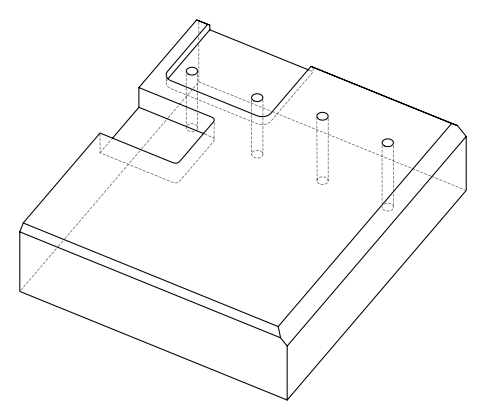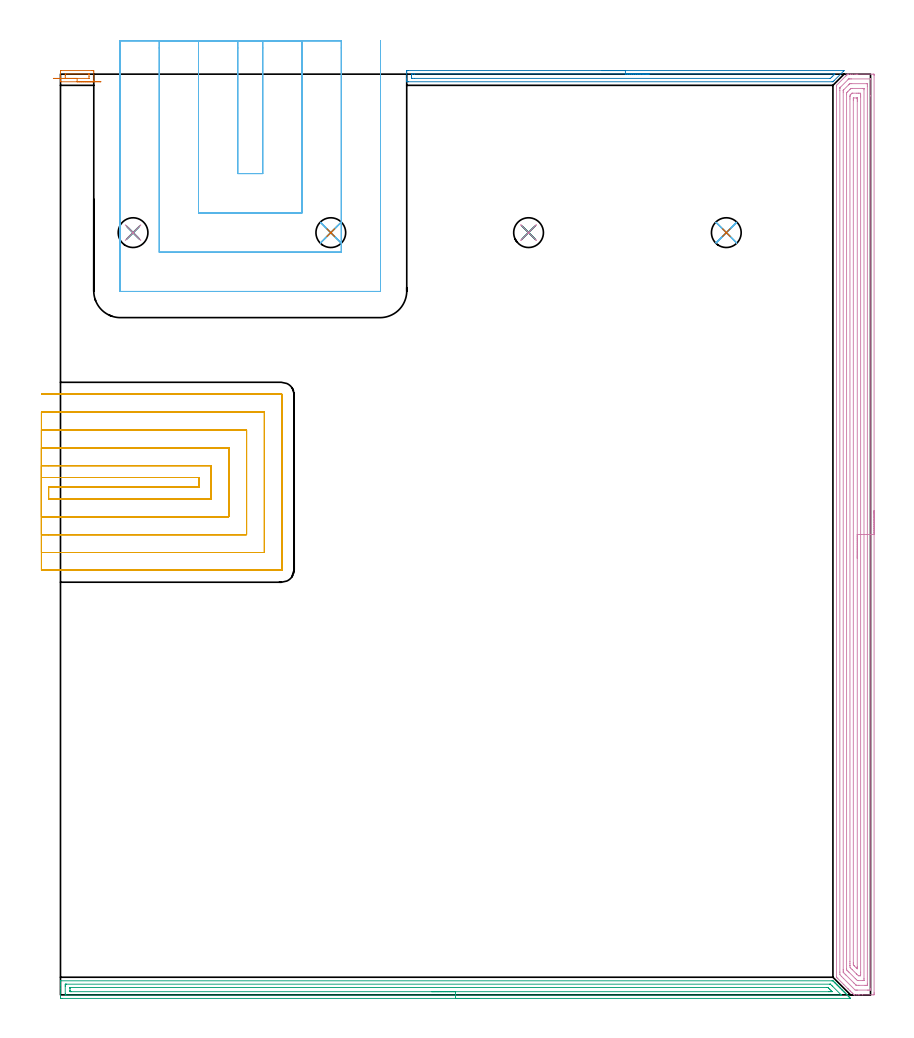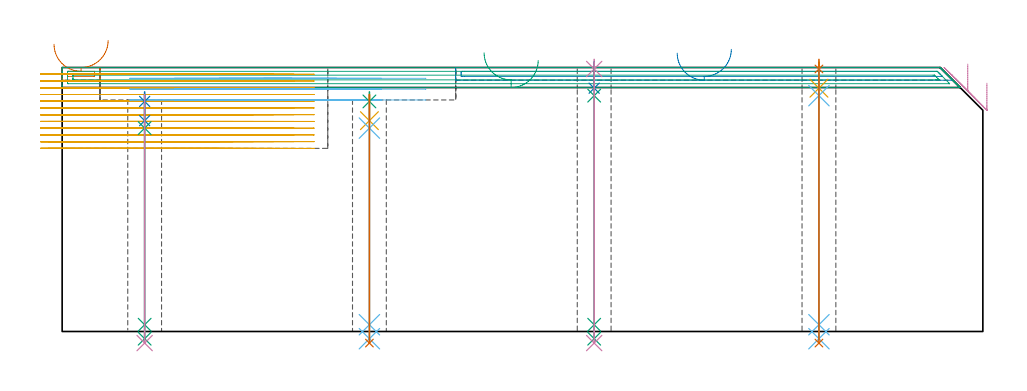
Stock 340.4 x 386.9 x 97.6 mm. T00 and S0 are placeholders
(PLAN: 22 operations, 15 tool changes, 80 min)
(1 AREA_MILL | FG_CHAMFER_SURFACE | UGT0205_001 | 0.4 min | 191 mm3)
(2 AREA_MILL_1 | FG_CHAMFER_SURFACE_1 | UGT0205_001 | 3.08 min | 2099 mm3)
(3 AREA_MILL_2 | FG_CHAMFER_SURFACE_2 | UGT0205_001 | 8.09 min | 9223 mm3)
(4 AREA_MILL_3 | FG_CHAMFER_SURFACE_3 | UGT0205_001 | 18.72 min | 47986 mm3)
(5 MILL_SLOT | SLOT_PARTIAL_RECTANGULAR | NXT0201_013 | Follow Part, ap 2.5, ae 75% | 38.42 min | 246289 mm3)
(6 MILL_SLOT_1 | SLOT_PARTIAL_RECTANGULAR_1 | UGT0201_105 | Follow Part, ap 5.5, ae 75% | 7.62 min | 160757 mm3)
(7 SPOT_DRILL | STEP1HOLE | NXT0321_9005460120000 | 0.03 min | 49 mm3)
(8 SPOT_DRILL_1 | STEP1HOLE_1 | NXT0321_9005460120000 | 0.03 min | 33 mm3)
(9 SPOT_DRILL_2 | STEP1HOLE_2 | NXT0321_9005460120000 | 0.03 min | 23 mm3)
(10 SPOT_DRILL_3 | STEP1HOLE_3 | NXT0321_9005460120000 | 0.03 min | 17 mm3)
(11 DRILL_BLIND_HOLE_INTO_CENTER | STEP1HOLE | NXT0301_022 | 0.04 min | 130 mm3)
(12 GUN_DRILL_THROUGH_HOLE | STEP1HOLE | UGT0307_001 | 0.46 min | 1751 mm3)
(13 SPADE_DRILL_TO_ENLARGE_THROUGH_HOLE | STEP1HOLE | UGT0306_003 | 0.42 min | 10055 mm3)
(14 DRILL_BLIND_HOLE_INTO_CENTER_1 | STEP1HOLE_1 | NXT0301_022 | 0.04 min | 142 mm3)
(15 GUN_DRILL_THROUGH_HOLE_1 | STEP1HOLE_1 | UGT0307_001 | 0.42 min | 1500 mm3)
(16 SPADE_DRILL_TO_ENLARGE_THROUGH_HOLE_1 | STEP1HOLE_1 | UGT0306_003 | 0.37 min | 8870 mm3)
(17 DRILL_BLIND_HOLE_INTO_CENTER_2 | STEP1HOLE_2 | NXT0301_022 | 0.04 min | 92 mm3)
(18 GUN_DRILL_THROUGH_HOLE_2 | STEP1HOLE_2 | UGT0307_001 | 0.42 min | 1540 mm3)
(19 SPADE_DRILL_TO_ENLARGE_THROUGH_HOLE_2 | STEP1HOLE_2 | UGT0306_003 | 0.37 min | 8806 mm3)
(20 DRILL_BLIND_HOLE_INTO_CENTER_3 | STEP1HOLE_3 | NXT0301_022 | 0.04 min | 145 mm3)
(21 GUN_DRILL_THROUGH_HOLE_3 | STEP1HOLE_3 | UGT0307_001 | 0.46 min | 1742 mm3)
(22 SPADE_DRILL_TO_ENLARGE_THROUGH_HOLE_3 | STEP1HOLE_3 | UGT0306_003 | 0.42 min | 10050 mm3)
(TOOL UGT0205_001 | Chamfer Mill 20 x 3 x 45 deg. | D20 FL50 Z2)
(TOOL NXT0201_013 | ENDMILL 10mm | D10 FL30 Z4)
(TOOL UGT0201_105 | End Mill 22 mm | D22 FL25 Z2)
(TOOL NXT0321_9005460120000 | NC Spot Drill, 142deg, 12mm, Carbide, Uncoated | D12 PA142 FL30 Z2)
(TOOL NXT0301_022 | Carbide Drill 5.1mm [860.1-0510-015A1-MM 2214] | D5.1 PA140 FL28 Z2)
(TOOL UGT0307_001 | Gun Drill 5 mm | D5 PA130 FL24 Z1)
(TOOL UGT0306_003 | Spade Drill 12.5mm | D12.5 PA132 FL10 Z2)
(OP 1 AREA_MILL)
G17 G21 G94 G90
T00 M6
G54
G17 G0 G90 X17. Y383.7 S1061 M3
G43 Z107.6 H0
G94 G1 X16.962 Z106.728 F250.
X16.848 Z105.863
X16.659 Z105.012
X16.397 Z104.18
X16.063 Z103.374
X15.66 Z102.6
X15.191 Z101.864
X14.66 Z101.172
X14.071 Z100.529
X13.428 Z99.939
X12.736 Z99.408
X12. Z98.94
X11.226 Z98.537
X10.42 Z98.203
X9.588 Z97.941
X8.736 Z97.752
X7.872 Z97.638
X7. Z97.6
X0.411
X0.01 Y383.707 Z97.593
X0. Y384.233 Z97.067
Y387.772 Z93.528
Y387.83 Z93.47
X0.005 Y388.393 Z92.907
X0.131 Y388.396 Z92.904
X0.411 Y388.4 Z92.9
X13.026
X13.589 Y388.399 Z92.901
X13.869 Y388.396 Z92.904
X13.995 Y388.393 Z92.907
X14. Y387.83 Z93.47
Y384.27 Z97.03
Y384.233 Z97.067
X13.99 Y383.707 Z97.593
X13.589 Y383.7 Z97.6
X7.
Y385.114 Z96.186
X2.213
X2.168
X2.123 Y385.115 Z96.185
X2.034 Y385.121 Z96.179
X2.009 Y385.126 Z96.174
X2.004 Y385.136 Z96.164
X2.001 Y385.16 Z96.14
X2. Y386.22 Z95.08
X2.007 Y386.94 Z94.36
X2.01 Y386.976 Z94.324
X2.078 Y386.982 Z94.318
X2.123 Y386.985 Z94.315
X11.832 Y386.986 Z94.314
X11.877 Y386.985 Z94.315
X11.966 Y386.979 Z94.321
X11.991 Y386.974 Z94.326
X11.996 Y386.964 Z94.336
X11.999 Y386.94 Z94.36
X12. Y385.88 Z95.42
X11.993 Y385.16 Z96.14
X11.99 Y385.124 Z96.176
X11.922 Y385.118 Z96.182
X11.877 Y385.115 Z96.185
X7. Y385.114 Z96.186
X6.128 Z96.224
X5.264 Z96.338
X4.412 Z96.526
X3.58 Z96.789
X2.774 Z97.123
X2. Z97.525
X1.264 Z97.994
X0.572 Z98.525
X-0.071 Z99.115
X-0.66 Z99.758
X-1.192 Z100.45
X-1.66 Z101.186
X-2.063 Z101.96
X-2.397 Z102.765
X-2.659 Z103.598
X-2.848 Z104.449
X-2.962 Z105.314
X-3. Z106.186
G0 Z107.6
M5
M2
(OP 2 AREA_MILL_1)
G17 G21 G94 G90
T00 M6
G54
G17 G0 G90 X227.4 Y388.4 S1061 M3
G43 Z107.6 H0
Z102.9
G94 G1 X227.438 Z102.029 F250.
X227.552 Z101.164
X227.741 Z100.312
X228.003 Z99.48
X228.337 Z98.674
X228.74 Z97.9
X229.208 Z97.164
X229.74 Z96.472
X230.329 Z95.829
X230.972 Z95.24
X231.664 Z94.709
X232.4 Z94.24
X233.174 Z93.837
X233.98 Z93.503
X234.812 Z93.241
X235.663 Z93.052
X236.528 Z92.938
X237.4 Z92.9
X329.055
X329.177 Y388.398 Z92.902
X329.284 Y388.392 Z92.906
X329.173 Y388.275 Z93.022
X329.013 Y388.113 Z93.186
X325.111 Y384.21 Z97.089
X324.746 Y383.846 Z97.451
X324.604 Y383.705 Z97.59
X324.262 Y383.7 Z97.6
X146.225 Y383.703 Z97.597
X145.636 Y383.706 Z97.594
X145.587 Y383.705 Z97.592
X145.508 Y383.725 Z97.566
X145.503 Y383.73 Z97.561
X145.5 Y383.739 Z97.552
Y384.054 Z97.245
Y384.608 Z96.691
Y385.16 Z96.135
Y387.216 Z94.082
X145.503 Y387.83 Z93.465
X145.507 Y388.391 Z92.905
X145.52 Y388.393 Z92.903
X146.084 Y388.4 Z92.9
X237.4
Y386.986 Z94.314
X325.153 Y386.985 Z94.315
X325.199 Y386.984 Z94.316
X325.29 Y386.98 Z94.32
X325.412 Y386.973 Z94.327
X325.383 Y386.94 Z94.36
X325.271 Y386.822 Z94.478
X325.153 Y386.703 Z94.597
X324.5 Y386.05 Z95.25
X324.262 Y385.812 Z95.488
X323.934 Y385.488 Z95.812
X323.598 Y385.16 Z96.14
X323.55 Y385.121 Z96.179
X323.462 Y385.117 Z96.183
X323.416 Y385.115 Z96.185
X148.756 Y385.116 Z96.184
X147.906 Y385.119 Z96.181
X147.865 Y385.122 Z96.178
X147.51 Y385.16 Z96.14
X147.503 Y385.522 Z95.778
X147.502 Y386.05 Z95.25
Y386.413 Z94.887
X147.51 Y386.94 Z94.36
X147.826 Y386.98 Z94.32
X147.865 Y386.982 Z94.318
X148.71 Y386.986 Z94.314
X148.756
X237.4
X238.272 Z94.352
X239.136 Z94.466
X239.988 Z94.655
X240.82 Z94.917
X241.626 Z95.251
X242.4 Z95.654
X243.136 Z96.123
X243.828 Z96.654
X244.471 Z97.243
X245.06 Z97.886
X245.591 Z98.578
X246.06 Z99.314
X246.463 Z100.088
X246.797 Z100.894
X247.059 Z101.726
X247.248 Z102.578
X247.362 Z103.443
X247.4 Z104.314
G0 Z107.6
M5
M2
(OP 3 AREA_MILL_2)
G17 G21 G94 G90
T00 M6
G54
G17 G0 G90 X176. Y-1.5 S1061 M3
G43 Z107.6 H0
Z100.2
G94 G1 X175.962 Z99.328 F250.
X175.848 Z98.464
X175.659 Z97.612
X175.397 Z96.78
X175.063 Z95.974
X174.66 Z95.2
X174.192 Z94.464
X173.661 Z93.772
X173.071 Z93.129
X172.428 Z92.54
X171.736 Z92.009
X171. Z91.54
X170.226 Z91.137
X169.42 Z90.803
X168.588 Z90.541
X167.737 Z90.352
X166.872 Z90.238
X166. Z90.2
X0.626 Y-1.499 Z90.201
X0.048 Y-1.493 Z90.204
X0.008 Y-1.492 Z90.206
X0. Y-0.918 Z90.779
Y2.645 Z94.34
Y4.07 Z95.767
Y4.427 Z96.122
Y5.14 Z96.84
Y5.434 Z97.134
X0.008 Y5.848 Z97.539
X0.01 Y5.897 Z97.588
X0.179 Y5.9 Z97.6
X324.223
X324.595 Z97.584
X324.7 Y5.803 Z97.497
X324.738 Y5.763 Z97.461
X325.117 Y5.384 Z97.082
X325.184 Y5.318 Z97.014
X325.248 Y5.252 Z96.951
X325.415 Y5.086 Z96.785
X325.481 Y5.021 Z96.717
X325.544 Y4.956 Z96.655
X325.713 Y4.788 Z96.487
X325.778 Y4.724 Z96.42
X325.84 Y4.661 Z96.36
X326.011 Y4.49 Z96.189
X326.075 Y4.427 Z96.124
X326.136 Y4.365 Z96.064
X326.309 Y4.192 Z95.891
X326.372 Y4.13 Z95.827
X326.432 Y4.069 Z95.768
X326.607 Y3.894 Z95.593
X326.669 Y3.833 Z95.53
X326.728 Y3.773 Z95.472
X326.905 Y3.596 Z95.295
X326.965 Y3.536 Z95.233
X327.024 Y3.477 Z95.176
X327.203 Y3.298 Z94.997
X327.262 Y3.239 Z94.936
X327.32 Y3.181 Z94.88
X327.501 Y3. Z94.699
X327.559 Y2.942 Z94.639
X327.616 Y2.885 Z94.584
X327.799 Y2.702 Z94.401
X327.856 Y2.645 Z94.342
X327.911 Y2.589 Z94.288
X328.097 Y2.404 Z94.103
X328.153 Y2.348 Z94.045
X328.207 Y2.293 Z93.992
X328.395 Y2.106 Z93.805
X328.45 Y2.052 Z93.748
X328.503 Y1.997 Z93.696
X328.693 Y1.808 Z93.507
X328.747 Y1.755 Z93.451
X328.799 Y1.701 Z93.4
X328.99 Y1.51 Z93.209
X329.044 Y1.458 Z93.155
X329.095 Y1.406 Z93.104
X329.288 Y1.212 Z92.911
X329.341 Y1.161 Z92.858
X329.391 Y1.11 Z92.809
X329.586 Y0.914 Z92.613
X329.638 Y0.864 Z92.561
X329.687 Y0.814 Z92.513
X329.884 Y0.616 Z92.315
X329.935 Y0.567 Z92.264
X329.983 Y0.518 Z92.217
X330.182 Y0.318 Z92.017
X330.232 Y0.27 Z91.967
X330.279 Y0.222 Z91.921
X330.48 Y0.02 Z91.719
X330.529 Y-0.027 Z91.67
X330.575 Y-0.074 Z91.625
X330.778 Y-0.278 Z91.421
X330.825 Y-0.324 Z91.373
X330.871 Y-0.37 Z91.329
X331.076 Y-0.576 Z91.123
X331.122 Y-0.621 Z91.076
X331.166 Y-0.666 Z91.033
X331.374 Y-0.874 Z90.825
X331.419 Y-0.918 Z90.779
X331.548 Y-1.047 Z90.652
X331.672 Y-1.172 Z90.528
X331.865 Y-1.363 Z90.335
X331.97 Y-1.473 Z90.224
X331.983 Y-1.494 Z90.203
X331.97 Y-1.499 Z90.199
X331.764 Y-1.5 Z90.2
X166.
Y-0.086 Z91.614
X2.355 Y-0.085 Z91.615
X2.237 Y-0.083 Z91.617
X2.011 Y-0.079 Z91.621
X2.009 Y-0.027 Z91.673
X2.002 Y0.384 Z92.084
X2. Y3.536 Z95.236
X2.001 Y3.947 Z95.647
X2.008 Y4.427 Z96.127
X2.01 Y4.472 Z96.172
X2.178 Y4.48 Z96.18
X2.296 Y4.484 Z96.184
X2.355 Y4.485 Z96.185
X2.414 Y4.486 Z96.186
X323.329 Y4.485 Z96.185
X323.388 Y4.484 Z96.184
X323.505 Y4.479 Z96.179
X323.564 Y4.475 Z96.175
X323.582 Y4.461 Z96.161
X323.62 Y4.427 Z96.127
X324.223 Y3.827 Z95.527
X324.514 Y3.536 Z95.236
X327.799 Y0.252 Z91.952
X328.077 Y-0.027 Z91.673
X328.116 Y-0.067 Z91.633
X328.125 Y-0.079 Z91.621
Y-0.08 Z91.62
X328.112 Y-0.082 Z91.618
X328.034 Y-0.084 Z91.616
X327.917 Y-0.086 Z91.614
X327.858
X166.
Y1.328 Z93.028
X4.629 Y1.329 Z93.029
X4.202 Y1.331 Z93.031
X4.06 Y1.333 Z93.033
X4.017 Y1.335 Z93.035
X4.01 Y1.42 Z93.12
X4.005 Y1.554 Z93.254
X4.001 Y1.755 Z93.455
X4. Y1.955 Z93.655
Y2.645 Z94.345
X4.001 Y2.845 Z94.545
X4.008 Y3.047 Z94.747
X4.011 Y3.066 Z94.766
X4.016 Y3.068 Z94.768
X4.041 Y3.07 Z94.77
X4.095 Y3.071 Z94.771
X4.202
X322.008
X322.435 Y3.068 Z94.768
X322.495 Y3.065 Z94.765
X322.527 Y3.061 Z94.761
X322.56 Y3.032 Z94.732
X322.693 Y2.904 Z94.604
X322.955 Y2.645 Z94.345
X323.329 Y2.272 Z93.972
X323.845 Y1.755 Z93.455
X324.223 Y1.371 Z93.071
X324.25 Y1.335 Z93.035
X324.223 Y1.334 Z93.034
X323.755 Y1.33 Z93.03
X323.329 Y1.329 Z93.029
X322.863 Y1.328 Z93.028
X166.
X165.129 Z93.067
X164.264 Z93.18
X163.412 Z93.369
X162.58 Z93.632
X161.774 Z93.965
X161. Z94.368
X160.264 Z94.837
X159.572 Z95.368
X158.929 Z95.957
X158.34 Z96.601
X157.809 Z97.293
X157.34 Z98.028
X156.937 Z98.802
X156.603 Z99.608
X156.341 Z100.44
X156.152 Z101.292
X156.038 Z102.157
X156. Z103.028
G0 Z107.6
M5
M2
(OP 4 AREA_MILL_3)
G17 G21 G94 G90
T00 M6
G54
G17 G0 G90 X341.9 Y203.45 S1061 M3
G43 Z107.6 H0
Z91.8
G94 G1 Y203.412 Z90.928 F250.
Y203.298 Z90.064
Y203.109 Z89.212
Y202.847 Z88.38
Y202.513 Z87.574
Y202.11 Z86.8
Y201.642 Z86.064
Y201.11 Z85.372
Y200.521 Z84.729
Y199.878 Z84.14
Y199.186 Z83.609
Y198.45 Z83.14
Y197.676 Z82.737
Y196.87 Z82.403
Y196.038 Z82.141
Y195.186 Z81.952
Y194.322 Z81.838
Y193.45 Z81.8
Y1.072
X341.899 Y0.61 Z81.801
X341.895 Y0.184 Z81.803
X341.892 Y0.01 Z81.806
X341.476 Y0. Z82.221
X337.078 Z86.616
X335.642 Z88.055
X335.319 Z88.376
X334.674 Z89.025
X333.56 Z90.139
X333.506 Y0.002 Z90.191
X333.487 Y0.015 Z90.211
X333.327 Y0.172 Z90.372
X333.187 Y0.312 Z90.512
X332.89 Y0.61 Z90.81
X332.681 Y0.817 Z91.015
X332.089 Y1.411 Z91.611
X331.997 Y1.503 Z91.702
X331.801 Y1.697 Z91.895
X331.247 Y2.253 Z92.453
X331.104 Y2.396 Z92.595
X330.922 Y2.576 Z92.774
X329.163 Y4.336 Z94.534
X326.639 Y6.859 Z97.058
X326.455 Y7.045 Z97.245
X326.172 Y7.327 Z97.527
X326.168 Y7.332 Z97.531
X326.106 Y7.399 Z97.592
X326.1 Y7.752 Z97.6
Y381.826
X326.107 Y382.201 Z97.593
X326.156 Y382.256 Z97.543
X330.042 Y386.144 Z93.654
X330.466 Y386.566 Z93.234
X330.488 Y386.588 Z93.212
X330.787 Y386.885 Z92.912
X330.806 Y386.899 Z92.892
X330.943 Y386.9 Z92.756
X331.097 Z92.603
X332.036 Z91.663
X332.681 Z91.015
X333.883 Z89.815
X334.44 Z89.255
X335.041 Z88.655
X341.476 Z82.222
X341.758 Y386.897 Z81.94
X341.892 Y386.89 Z81.806
X341.899 Y386.753 Z81.799
X341.9 Y386.29 Z81.8
Y193.45
X340.486 Z83.214
X340.485 Y2.508 Z83.215
X340.484 Y2.396 Z83.216
X340.479 Y2.015 Z83.221
X340.102 Y2.004 Z83.598
X339.717 Y2.001 Z83.983
X339.227 Y2. Z84.473
X334.829 Y2.001 Z88.871
X334.44 Y2.004 Z89.26
X333.94 Y2.01 Z89.76
X329.09 Y6.859 Z94.61
X328.283 Y7.67 Z95.417
X328.204 Y7.752 Z95.496
X327.521 Y8.526 Z96.179
X327.514 Y9.538 Z96.186
Y380.041
X327.515 Y380.82 Z96.185
X327.517 Y380.933 Z96.183
X327.521 Y381.127 Z96.179
X327.53 Y381.168 Z96.17
X327.561 Y381.204 Z96.139
X327.621 Y381.268 Z96.079
X327.787 Y381.437 Z95.913
X330.922 Y384.572 Z92.778
X331.197 Y384.838 Z92.503
X331.239 Y384.877 Z92.461
X331.29 Y384.89 Z92.41
X331.415 Y384.896 Z92.285
X331.801 Y384.899 Z91.899
X332.291 Y384.9 Z91.409
X340.402 Y384.899 Z83.298
X340.431 Y384.897 Z83.269
X340.462 Y384.892 Z83.238
X340.479 Y384.888 Z83.221
X340.48 Y384.865 Z83.22
X340.485 Y384.618 Z83.215
X340.486 Y377.778 Z83.214
Y193.45
X339.072 Z84.629
X339.071 Y4.836
X339.069 Y4.181 Z84.631
X339.067 Y4.063 Z84.633
X339.065 Y4.012 Z84.635
X339.01 Y4.005 Z84.69
X338.837 Y4.003 Z84.863
X338.136 Y4. Z85.564
X335.498 Z88.202
X335.319 Z88.381
X334.615 Y4.004 Z89.085
X334.44 Y4.01 Z89.26
X334.388 Y4.024 Z89.312
X334.332 Y4.075 Z89.368
X334.22 Y4.181 Z89.48
X333.56 Y4.839 Z90.14
X333.325 Y5.074 Z90.375
X330.042 Y8.357 Z93.658
X329.755 Y8.645 Z93.945
X329.163 Y9.245 Z94.537
X329.02 Y9.396 Z94.68
X328.954 Y9.472 Z94.746
X328.935 Y9.508 Z94.765
X328.934 Y9.538 Z94.766
X328.93 Y9.774 Z94.77
X328.929 Y10.431 Z94.771
X328.928 Y10.668 Z94.772
X328.929 Y379.385 Z94.771
X328.931 Y380.041 Z94.769
X328.933 Y380.099 Z94.767
X328.936 Y380.124 Z94.764
X328.952 Y380.144 Z94.748
X329.004 Y380.201 Z94.696
X329.163 Y380.363 Z94.537
X331.218 Y382.418 Z92.482
X331.521 Y382.719 Z92.179
X331.667 Y382.855 Z92.033
X331.714 Y382.89 Z91.986
X331.801 Y382.892 Z91.899
X332.503 Y382.899 Z91.197
X338.659 Y382.9 Z85.041
X338.837 Y382.897 Z84.863
X339.015 Y382.892 Z84.685
X339.061 Y382.89 Z84.639
X339.065 Y382.86 Z84.635
X339.068 Y382.798 Z84.632
X339.07 Y382.719 Z84.63
X339.071 Y382.481 Z84.629
Y381.826
X339.072 Y193.45
X337.657 Z86.043
Y6.859
X337.655 Y6.274 Z86.045
X337.652 Y6.076 Z86.048
X337.65 Y6.014 Z86.05
X337.607 Y6.01 Z86.093
X337.501 Y6.006 Z86.199
X337.078 Y6. Z86.622
X337.045 Z86.655
X335.286 Z88.414
X334.865 Y6.01 Z88.835
X334.44 Y6.42 Z89.26
X333.991 Y6.859 Z89.709
X331.311 Y9.538 Z92.389
X330.922 Y9.928 Z92.778
X330.424 Y10.431 Z93.276
X330.352 Y10.509 Z93.348
X330.349 Y10.578 Z93.351
X330.346 Y10.724 Z93.354
X330.343 Y11.018 Z93.357
Y378.255
X330.344 Y378.841 Z93.356
X330.347 Y378.995 Z93.353
X330.35 Y379.069 Z93.35
X330.362 Y379.101 Z93.338
X330.401 Y379.148 Z93.299
X330.662 Y379.412 Z93.038
X330.922 Y379.673 Z92.778
X331.547 Y380.298 Z92.153
X331.801 Y380.552 Z91.899
X331.992 Y380.739 Z91.708
X332.092 Y380.834 Z91.608
X332.154 Y380.89 Z91.546
X332.714 Y380.9 Z90.986
X337.111 Z86.589
X337.504 Y380.896 Z86.196
X337.601 Y380.893 Z86.099
X337.645 Y380.89 Z86.055
X337.65 Y380.861 Z86.05
X337.652 Y380.77 Z86.048
X337.656 Y380.346 Z86.044
X337.657 Y193.45 Z86.043
X336.243 Z87.457
Y9.493
X336.241 Y8.645 Z87.459
X336.24 Y8.603 Z87.46
X336.199 Y8.01 Z87.501
X335.949 Y8.005 Z87.751
X335.319 Y8.01 Z88.381
X334.658 Y8.645 Z89.042
X334.44 Y8.86 Z89.26
X332.681 Y10.618 Z91.019
X331.98 Y11.323 Z91.72
X331.801 Y11.509 Z91.899
X331.76 Y12.216 Z91.94
X331.759 Y12.259 Z91.941
X331.757 Y13.154 Z91.943
Y14.002
Y376.469
X331.759 Y377.362 Z91.941
X331.76 Y377.404 Z91.94
X331.801 Y378.091 Z91.899
X331.879 Y378.176 Z91.821
X331.954 Y378.255 Z91.746
X332.32 Y378.621 Z91.38
X332.442 Y378.74 Z91.258
X332.54 Y378.832 Z91.16
X332.603 Y378.89 Z91.097
X332.681 Y378.893 Z91.019
X332.926 Y378.898 Z90.774
X334.684 Y378.9 Z89.016
X335.319 Y378.899 Z88.381
X335.565 Y378.898 Z88.135
X336.199 Y378.89 Z87.501
X336.239 Y378.255 Z87.461
X336.241 Y378.212 Z87.459
X336.243 Y377.362 Z87.457
Y193.45
X334.829 Z88.871
X334.828 Y11.822 Z88.872
X334.825 Y11.323 Z88.875
X334.822 Y10.935 Z88.878
X334.44 Y11.308 Z89.26
X334.424 Y11.323 Z89.276
X333.56 Y12.188 Z90.14
X333.533 Y12.216 Z90.167
X333.178 Y12.604 Z90.522
X333.174 Y13.109 Z90.526
X333.172 Y13.503 Z90.528
X333.171 Y375.972 Z90.529
X333.172 Y376.469 Z90.528
X333.175 Y376.86 Z90.525
X333.178 Y376.883 Z90.522
X333.191 Y376.89 Z90.509
X333.242 Y376.895 Z90.458
X333.348 Y376.899 Z90.352
X334.694 Z89.006
X334.769 Y376.895 Z88.931
X334.812 Y376.89 Z88.888
X334.822 Y376.883 Z88.878
X334.824 Y376.864 Z88.876
X334.828 Y376.469 Z88.872
X334.829 Y376.075 Z88.871
Y375.577
Y193.45
Y192.578 Z88.909
Y191.713 Z89.023
Y190.862 Z89.212
Y190.03 Z89.474
Y189.224 Z89.808
Y188.45 Z90.211
Y187.714 Z90.68
Y187.022 Z91.211
Y186.379 Z91.8
Y185.79 Z92.443
Y185.258 Z93.135
Y184.79 Z93.871
Y184.387 Z94.645
Y184.053 Z95.451
Y183.791 Z96.283
Y183.602 Z97.135
Y183.488 Z98.
Y183.45 Z98.871
G0 Z107.6
M5
M2
(OP 5 MILL_SLOT)
G17 G21 G94 G90
T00 M6
G54
G17 G0 G90 X-8. Y217.4 S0 M3
G43 Z107.6 H0
Z95.108
G94 G1 X-5. F250.
X58.2 F500.
Y213.4
X-5.
Y208.4
X63.2
Y222.4
X-5.
X-8. F250.
Y200.9
X-5.
X70.7 F500.
Y229.9
X-5.
X-8. F250.
Y193.4
X-5.
X78.2 F500.
Y237.4
X-5.
X-8. F250.
Y185.9
X-5.
X85.7 F500.
Y244.9
X-5.
X-8. F250.
Y178.4
X-5.
X92.9 F500.
G3 X93.2 Y178.7 R0.3
G1 Y252.1
G3 X92.9 Y252.4 R0.3
G1 X-5.
X-8. F250.
G0 Y217.4 Z92.617
G1 X-5.
X58.2 F500.
Y213.4
X-5.
Y208.4
X63.2
Y222.4
X-5.
X-8. F250.
Y200.9
X-5.
X70.7 F500.
Y229.9
X-5.
X-8. F250.
Y193.4
X-5.
X78.2 F500.
Y237.4
X-5.
X-8. F250.
Y185.9
X-5.
X85.7 F500.
Y244.9
X-5.
X-8. F250.
Y178.4
X-5.
X92.9 F500.
G3 X93.2 Y178.7 R0.3
G1 Y252.1
G3 X92.9 Y252.4 R0.3
G1 X-5.
X-8. F250.
G0 Y217.4 Z90.125
G1 X-5.
X58.2 F500.
Y213.4
X-5.
Y208.4
X63.2
Y222.4
X-5.
X-8. F250.
Y200.9
X-5.
X70.7 F500.
Y229.9
X-5.
X-8. F250.
Y193.4
X-5.
X78.2 F500.
Y237.4
X-5.
X-8. F250.
Y185.9
X-5.
X85.7 F500.
Y244.9
X-5.
X-8. F250.
Y178.4
X-5.
X92.9 F500.
G3 X93.2 Y178.7 R0.3
G1 Y252.1
G3 X92.9 Y252.4 R0.3
G1 X-5.
X-8. F250.
G0 Y217.4 Z87.633
G1 X-5.
X58.2 F500.
Y213.4
X-5.
Y208.4
X63.2
Y222.4
X-5.
X-8. F250.
Y200.9
X-5.
X70.7 F500.
Y229.9
X-5.
X-8. F250.
Y193.4
X-5.
X78.2 F500.
Y237.4
X-5.
X-8. F250.
Y185.9
X-5.
X85.7 F500.
Y244.9
X-5.
X-8. F250.
Y178.4
X-5.
X92.9 F500.
G3 X93.2 Y178.7 R0.3
G1 Y252.1
G3 X92.9 Y252.4 R0.3
G1 X-5.
X-8. F250.
G0 Y217.4 Z85.142
G1 X-5.
X58.2 F500.
Y213.4
X-5.
Y208.4
X63.2
Y222.4
X-5.
X-8. F250.
Y200.9
X-5.
X70.7 F500.
Y229.9
X-5.
X-8. F250.
Y193.4
X-5.
X78.2 F500.
Y237.4
X-5.
X-8. F250.
Y185.9
X-5.
X85.7 F500.
Y244.9
X-5.
X-8. F250.
Y178.4
X-5.
X92.9 F500.
G3 X93.2 Y178.7 R0.3
G1 Y252.1
G3 X92.9 Y252.4 R0.3
G1 X-5.
X-8. F250.
G0 Y217.4 Z82.65
G1 X-5.
X58.2 F500.
Y213.4
X-5.
Y208.4
X63.2
Y222.4
X-5.
X-8. F250.
Y200.9
X-5.
X70.7 F500.
Y229.9
X-5.
X-8. F250.
Y193.4
X-5.
X78.2 F500.
Y237.4
X-5.
X-8. F250.
Y185.9
X-5.
X85.7 F500.
Y244.9
X-5.
X-8. F250.
Y178.4
X-5.
X92.9 F500.
G3 X93.2 Y178.7 R0.3
G1 Y252.1
G3 X92.9 Y252.4 R0.3
G1 X-5.
X-8. F250.
G0 Y217.4 Z80.158
G1 X-5.
X58.2 F500.
Y213.4
X-5.
Y208.4
X63.2
Y222.4
X-5.
X-8. F250.
Y200.9
X-5.
X70.7 F500.
Y229.9
X-5.
X-8. F250.
Y193.4
X-5.
X78.2 F500.
Y237.4
X-5.
X-8. F250.
Y185.9
X-5.
X85.7 F500.
Y244.9
X-5.
X-8. F250.
Y178.4
X-5.
X92.9 F500.
G3 X93.2 Y178.7 R0.3
G1 Y252.1
G3 X92.9 Y252.4 R0.3
G1 X-5.
X-8. F250.
G0 Y217.4 Z77.667
G1 X-5.
X58.2 F500.
Y213.4
X-5.
Y208.4
X63.2
Y222.4
X-5.
X-8. F250.
Y200.9
X-5.
X70.7 F500.
Y229.9
X-5.
X-8. F250.
Y193.4
X-5.
X78.2 F500.
Y237.4
X-5.
X-8. F250.
Y185.9
X-5.
X85.7 F500.
Y244.9
X-5.
X-8. F250.
Y178.4
X-5.
X92.9 F500.
G3 X93.2 Y178.7 R0.3
G1 Y252.1
G3 X92.9 Y252.4 R0.3
G1 X-5.
X-8. F250.
G0 Y217.4 Z75.175
G1 X-5.
X58.2 F500.
Y213.4
X-5.
Y208.4
X63.2
Y222.4
X-5.
X-8. F250.
Y200.9
X-5.
X70.7 F500.
Y229.9
X-5.
X-8. F250.
Y193.4
X-5.
X78.2 F500.
Y237.4
X-5.
X-8. F250.
Y185.9
X-5.
X85.7 F500.
Y244.9
X-5.
X-8. F250.
Y178.4
X-5.
X92.9 F500.
G3 X93.2 Y178.7 R0.3
G1 Y252.1
G3 X92.9 Y252.4 R0.3
G1 X-5.
X-8. F250.
G0 Y217.4 Z72.683
G1 X-5.
X58.2 F500.
Y213.4
X-5.
Y208.4
X63.2
Y222.4
X-5.
X-8. F250.
Y200.9
X-5.
X70.7 F500.
Y229.9
X-5.
X-8. F250.
Y193.4
X-5.
X78.2 F500.
Y237.4
X-5.
X-8. F250.
Y185.9
X-5.
X85.7 F500.
Y244.9
X-5.
X-8. F250.
Y178.4
X-5.
X92.9 F500.
G3 X93.2 Y178.7 R0.3
G1 Y252.1
G3 X92.9 Y252.4 R0.3
G1 X-5.
X-8. F250.
G0 Y217.4 Z70.192
G1 X-5.
X58.2 F500.
Y213.4
X-5.
Y208.4
X63.2
Y222.4
X-5.
X-8. F250.
Y200.9
X-5.
X70.7 F500.
Y229.9
X-5.
X-8. F250.
Y193.4
X-5.
X78.2 F500.
Y237.4
X-5.
X-8. F250.
Y185.9
X-5.
X85.7 F500.
Y244.9
X-5.
X-8. F250.
Y178.4
X-5.
X92.9 F500.
G3 X93.2 Y178.7 R0.3
G1 Y252.1
G3 X92.9 Y252.4 R0.3
G1 X-5.
X-8. F250.
G0 Y217.4 Z67.7
G1 X-5.
X58.2 F500.
Y213.4
X-5.
Y208.4
X63.2
Y222.4
X-5.
X-8. F250.
Y200.9
X-5.
X70.7 F500.
Y229.9
X-5.
X-8. F250.
Y193.4
X-5.
X78.2 F500.
Y237.4
X-5.
X-8. F250.
Y185.9
X-5.
X85.7 F500.
Y244.9
X-5.
X-8. F250.
Y178.4
X-5.
X92.9 F500.
G3 X93.2 Y178.7 R0.3
G1 Y252.1
G3 X92.9 Y252.4 R0.3
G1 X-5.
X-8. F250.
G0 Z107.6
M5
M2
(OP 6 MILL_SLOT_1)
G17 G21 G94 G90
T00 M6
G54
G17 G0 G90 X74.5 Y400.9 S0 M3
G43 Z107.6 H0
Z93.6
G94 G1 Y397.9 F250.
Y345.1 F500.
X85.
Y397.9
Y400.9 F250.
X58.
Y397.9
Y328.6 F500.
X101.5
Y397.9
Y400.9 F250.
X41.5
Y397.9
Y312.1 F500.
X118.
Y397.9
Y400.9 F250.
X25.
Y397.9
Y295.8 F500.
G3 X25.2 Y295.6 R0.2
G1 X134.3
G3 X134.5 Y295.8 R0.2
G1 Y397.9
Y400.9 F250.
G0 X74.5 Z89.6
G1 Y397.9
Y345.1 F500.
X85.
Y397.9
Y400.9 F250.
X58.
Y397.9
Y328.6 F500.
X101.5
Y397.9
Y400.9 F250.
X41.5
Y397.9
Y312.1 F500.
X118.
Y397.9
Y400.9 F250.
X25.
Y397.9
Y295.8 F500.
G3 X25.2 Y295.6 R0.2
G1 X134.3
G3 X134.5 Y295.8 R0.2
G1 Y397.9
Y400.9 F250.
G0 X74.5 Z85.6
G1 Y397.9
Y345.1 F500.
X85.
Y397.9
Y400.9 F250.
X58.
Y397.9
Y328.6 F500.
X101.5
Y397.9
Y400.9 F250.
X41.5
Y397.9
Y312.1 F500.
X118.
Y397.9
Y400.9 F250.
X25.
Y397.9
Y295.8 F500.
G3 X25.2 Y295.6 R0.2
G1 X134.3
G3 X134.5 Y295.8 R0.2
G1 Y397.9
Y400.9 F250.
G0 Z107.6
M5
M2
(OP 7 SPOT_DRILL)
G17 G21 G94 G90
T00 M6
G54
G17 G0 G90 X279.8 Y320.3 S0 M3
G43 Z107.6 H0
G94 G81 G98 Z97.058 F250. R100.6
G80
M5
M2
(OP 8 SPOT_DRILL_1)
G17 G21 G94 G90
T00 M6
G54
G17 G0 G90 X30.5 Y320.3 S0 M3
G43 Z107.6 H0
G94 G81 G98 Z85.058 F250. R88.6
G80
M5
M2
(OP 9 SPOT_DRILL_2)
G17 G21 G94 G90
T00 M6
G54
G17 G0 G90 X113.6 Y320.3 S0 M3
G43 Z107.6 H0
G94 G81 G98 Z85.058 F250. R88.6
G80
M5
M2
(OP 10 SPOT_DRILL_3)
G17 G21 G94 G90
T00 M6
G54
G17 G0 G90 X196.7 Y320.3 S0 M3
G43 Z107.6 H0
G94 G81 G98 Z97.058 F250. R100.6
G80
M5
M2
(OP 11 DRILL_BLIND_HOLE_INTO_CENTER)
G17 G21 G94 G90
T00 M6
G54
G17 G0 G90 X279.8 Y320.3 S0 M3
G43 Z107.6 H1
G94 G81 G98 Z89.95 F250. R99.6
G80
M5
M2
(OP 12 GUN_DRILL_THROUGH_HOLE)
G17 G21 G94 G90
T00 M6
G54
G17 G0 G90 X279.8 Y320.3 M8
G43 Z107.6 H0
Z97.475
S716 M3
G94 G1 Z87.194 F125. M26
G4 X.084
Z2.5 F250.
G4 X.084
Z-2.666 F125.
G4 X.084
M5
M9
G0 Z97.475
Z107.6
M2
(OP 13 SPADE_DRILL_TO_ENLARGE_THROUGH_HOLE)
G17 G21 G94 G90
T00 M6
G54
G17 G0 G90 X279.8 Y320.3 S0 M3
G43 Z107.6 H0
G94 G73 G98 Z-4.283 F250. Q11.32 R99.6
G80
M5
M2
(OP 14 DRILL_BLIND_HOLE_INTO_CENTER_1)
G17 G21 G94 G90
T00 M6
G54
G17 G0 G90 X30.5 Y320.3 S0 M3
G43 Z107.6 H1
G94 G81 G98 Z77.95 F250. R87.6
G80
M5
M2
(OP 15 GUN_DRILL_THROUGH_HOLE_1)
G17 G21 G94 G90
T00 M6
G54
G17 G0 G90 X30.5 Y320.3 M8
G43 Z107.6 H0
Z85.475
S716 M3
G94 G1 Z75.194 F125. M26
G4 X.084
Z2.5 F250.
G4 X.084
Z-2.666 F125.
G4 X.084
M5
M9
G0 Z85.475
Z107.6
M2
(OP 16 SPADE_DRILL_TO_ENLARGE_THROUGH_HOLE_1)
G17 G21 G94 G90
T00 M6
G54
G17 G0 G90 X30.5 Y320.3 S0 M3
G43 Z107.6 H0
G94 G73 G98 Z-4.283 F250. Q11.235 R87.6
G80
M5
M2
(OP 17 DRILL_BLIND_HOLE_INTO_CENTER_2)
G17 G21 G94 G90
T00 M6
G54
G17 G0 G90 X113.6 Y320.3 S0 M3
G43 Z107.6 H1
G94 G81 G98 Z77.95 F250. R87.6
G80
M5
M2
(OP 18 GUN_DRILL_THROUGH_HOLE_2)
G17 G21 G94 G90
T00 M6
G54
G17 G0 G90 X113.6 Y320.3 M8
G43 Z107.6 H0
Z85.475
S716 M3
G94 G1 Z75.194 F125. M26
G4 X.084
Z2.5 F250.
G4 X.084
Z-2.666 F125.
G4 X.084
M5
M9
G0 Z85.475
Z107.6
M2
(OP 19 SPADE_DRILL_TO_ENLARGE_THROUGH_HOLE_2)
G17 G21 G94 G90
T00 M6
G54
G17 G0 G90 X113.6 Y320.3 S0 M3
G43 Z107.6 H0
G94 G73 G98 Z-4.283 F250. Q11.235 R87.6
G80
M5
M2
(OP 20 DRILL_BLIND_HOLE_INTO_CENTER_3)
G17 G21 G94 G90
T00 M6
G54
G17 G0 G90 X196.7 Y320.3 S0 M3
G43 Z107.6 H1
G94 G81 G98 Z89.95 F250. R99.6
G80
M5
M2
(OP 21 GUN_DRILL_THROUGH_HOLE_3)
G17 G21 G94 G90
T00 M6
G54
G17 G0 G90 X196.7 Y320.3 M8
G43 Z107.6 H0
Z97.475
S716 M3
G94 G1 Z87.194 F125. M26
G4 X.084
Z2.5 F250.
G4 X.084
Z-2.666 F125.
G4 X.084
M5
M9
G0 Z97.475
Z107.6
M2
(OP 22 SPADE_DRILL_TO_ENLARGE_THROUGH_HOLE_3)
G17 G21 G94 G90
T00 M6
G54
G17 G0 G90 X196.7 Y320.3 S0 M3
G43 Z107.6 H0
G94 G73 G98 Z-4.283 F250. Q11.32 R99.6
G80
M5
M2
